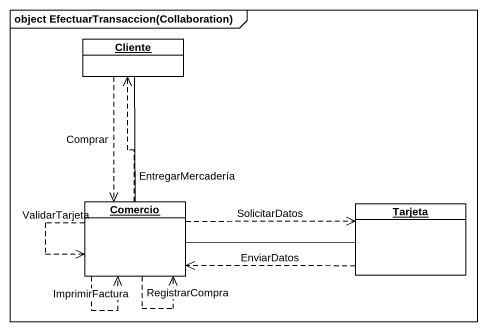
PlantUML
@startuml
mainframe object EfectuarTransaccion(Collaboration)
hide circle
hide empty members
object Cliente
object Comercio
object Tarjeta
Cliente -- Comercio
Cliente ..> Comercio : Comprar
Comercio .up.> Cliente : EntregarMercadería
Comercio ..> Comercio : ImprimirFactura
Comercio ..> Comercio : RegistrarCompra
Comercio ..> Comercio : ValidarTarjeta
Comercio -right- Tarjeta
Comercio .right.> Tarjeta : SolicitarDatos
Tarjeta .left.> Comercio : EnviarDatos
@enduml
